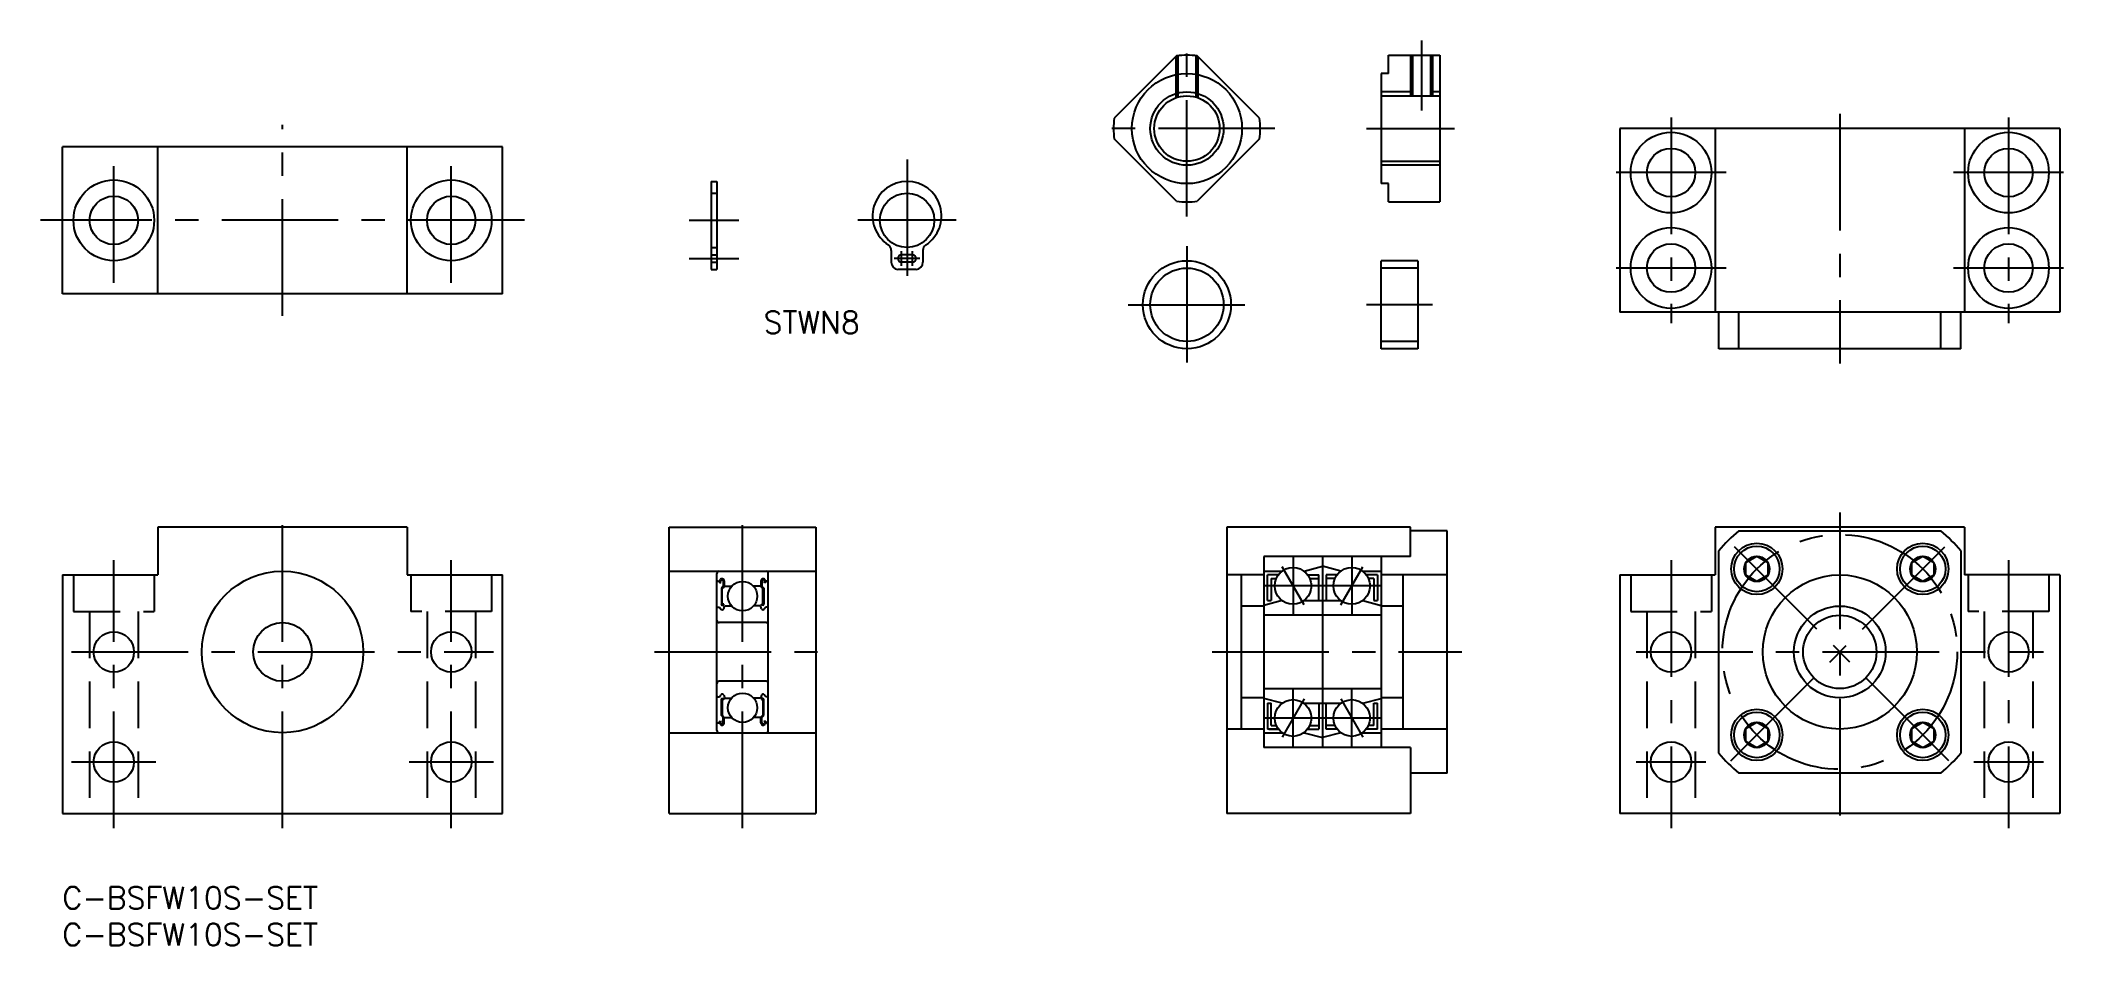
# Model space of a CAD drawing. Extents: x -3 to 273, y -8 to 115.
import ezdxf

# ---------------------------------------------------------------- set-up
doc = ezdxf.new("R2010")
doc.units = 0
doc.header["$LTSCALE"] = 0.5
doc.linetypes.add('CENTER', pattern=[50.8, 31.75, -6.35, 6.35, -6.35])
doc.linetypes.add('DASHED', pattern=[19.05, 12.7, -6.35])
for name, color, linetype in [('MSM_CENTER', 1, 'CENTER'), ('MSM_CONTINUOUS', 7, 'CONTINUOUS'), ('MSM_DASHED', 4, 'DASHED'), ('MSM_NARROW', 5, 'CONTINUOUS'), ('MSM_PART_NUMBER', 7, 'CONTINUOUS')]:
    doc.layers.add(name, color=color, linetype=linetype)
doc.styles.get("Standard").update_dxf_attribs({"font": 'txt.shx', "height": 3, "bigfont": 'bigfont.shx'})

# ---------------------------------------------------------------- blocks, each defined once
blk = doc.blocks.new('*U2')
at = {"layer": 'MSM_PART_NUMBER'}
blk.add_text('C-BSFW10S-SET', height=3, dxfattribs=at).set_placement((0, -3))
blk = doc.blocks.new('*U3')
at = {"layer": 'MSM_PART_NUMBER'}
blk.add_text('C-BSFW10S-SET', height=3, dxfattribs=at).set_placement((0, -8))
blk = doc.blocks.new('*U5')
at = {"layer": 'MSM_PART_NUMBER'}
blk.add_text('STWN8', height=3, dxfattribs=at).set_placement((95.58, 75.41))

msp = doc.modelspace()

# ---------------------------------------------------------------- linework, layer by layer
at = {"layer": 'MSM_CENTER'}
for p, q in [((153.29, 91.31), (153.29, 115.31)), ((185.25, 115.31), (185.25, 105.77)), ((219.29, 104.81), (219.29, 76.81)), ((242.29, 105.31), (242.29, 71.31)), ((265.29, 104.81), (265.29, 76.81)), ((30, 77.81), (30, 103.81)), ((165.29, 103.31), (141.29, 103.31)), ((177.75, 103.31), (189.75, 103.31)), ((7, 82.31), (7, 99.31)), ((53, 82.31), (53, 99.31)), ((115.14, 99.11), (115.14, 81.11)), ((226.79, 97.31), (211.79, 97.31)), ((272.79, 97.31), (257.79, 97.31)), ((63, 90.81), (-3, 90.81)), ((85.42, 90.81), (92.22, 90.81)), ((121.84, 90.81), (108.44, 90.81)), ((85.42, 85.61), (92.22, 85.61)), ((116.89, 85.61), (113.39, 85.61)), ((114.39, 84.61), (114.39, 86.61)), ((115.89, 84.61), (115.89, 86.61)), ((153.29, 87.31), (153.29, 71.31)), ((226.79, 84.31), (211.79, 84.31)), ((272.79, 84.31), (257.79, 84.31)), ((145.29, 79.31), (161.29, 79.31)), ((186.75, 79.31), (177.75, 79.31)), ((30, 8), (30, 51)), ((92.72, 8), (92.72, 51)), ((242.29, 51), (242.29, 8)), ((7, 8), (7, 44.5)), ((53, 8), (53, 44.5)), ((167.75, 45), (167.75, 37)), ((175.75, 45), (175.75, 37)), ((219.29, 44.5), (219.29, 8)), ((257.14, 17.15), (227.44, 46.85)), ((227.44, 17.15), (257.14, 46.85)), ((265.29, 44.5), (265.29, 8)), ((169.25, 38.4), (166.25, 43.6)), ((174.25, 38.4), (177.25, 43.6)), ((179.75, 41), (163.75, 41)), ((1.25, 32), (58.75, 32)), ((80.72, 32), (104.72, 32)), ((156.75, 32), (190.75, 32)), ((214.54, 32), (270.04, 32)), ((169.25, 25.6), (166.25, 20.4)), ((167.75, 19), (167.75, 27)), ((174.25, 25.6), (177.25, 20.4)), ((175.75, 19), (175.75, 27)), ((179.75, 23), (163.75, 23)), ((12.75, 17), (1.25, 17)), ((58.75, 17), (47.25, 17)), ((224.04, 17), (214.54, 17)), ((270.04, 17), (260.54, 17))]:
    msp.add_line(p, q, dxfattribs=at)
msp.add_circle((242.29, 32), 16, dxfattribs=at)
at = {"layer": 'MSM_CONTINUOUS'}
for p, q in [((151.87, 113.21), (143.39, 104.73)), ((163.19, 104.73), (154.7, 113.21)), ((180.75, 113.31), (187.75, 113.31)), ((180.75, 110.81), (180.75, 113.31)), ((184.02, 113.31), (184.02, 107.77)), ((186.48, 113.31), (186.48, 107.77)), ((187.75, 113.31), (187.75, 93.31)), ((179.75, 110.81), (179.75, 95.81)), ((180.75, 110.81), (179.75, 110.81)), ((179.75, 107.77), (187.75, 107.77)), ((212.29, 103.31), (212.29, 78.31)), ((272.29, 103.31), (212.29, 103.31)), ((225.29, 103.31), (225.29, 78.31)), ((259.29, 103.31), (259.29, 78.31)), ((272.29, 103.31), (272.29, 78.31)), ((0, 80.81), (0, 100.81)), ((60, 100.81), (0, 100.81)), ((13, 80.81), (13, 100.81)), ((47, 80.81), (47, 100.81)), ((60, 80.81), (60, 100.81)), ((151.87, 93.41), (143.39, 101.9)), ((163.19, 101.9), (154.7, 93.41)), ((179.75, 98.86), (187.75, 98.86)), ((88.42, 96.11), (88.42, 84.11)), ((88.42, 96.11), (89.22, 96.11)), ((89.22, 96.11), (89.22, 84.11)), ((180.75, 95.81), (179.75, 95.81)), ((180.75, 93.31), (180.75, 95.81)), ((180.75, 93.31), (187.75, 93.31)), ((112.99, 86.71), (112.99, 85.11)), ((115.89, 86.11), (114.39, 86.11)), ((115.14, 87.11), (115.14, 86.11)), ((117.29, 86.71), (117.29, 85.11)), ((88.42, 84.11), (89.22, 84.11)), ((116.39, 84.11), (113.89, 84.11)), ((115.89, 85.11), (114.39, 85.11)), ((115.14, 85.11), (115.14, 84.11)), ((179.75, 73.31), (179.75, 85.31)), ((184.75, 85.31), (179.75, 85.31)), ((184.75, 84.31), (179.75, 84.31)), ((184.75, 85.31), (184.75, 73.31)), ((60, 80.81), (0, 80.81)), ((272.29, 78.31), (212.29, 78.31)), ((225.79, 73.31), (225.79, 78.31)), ((228.51, 73.31), (228.51, 78.31)), ((256.07, 73.31), (256.07, 78.31)), ((258.79, 73.31), (258.79, 78.31)), ((184.75, 74.31), (179.75, 74.31)), ((184.75, 73.31), (179.75, 73.31)), ((258.79, 73.31), (225.79, 73.31)), ((47, 49), (13, 49)), ((13, 49), (13, 42.5)), ((47, 49), (47, 42.5)), ((82.72, 10), (82.72, 49)), ((82.72, 49), (102.72, 49)), ((102.72, 49), (102.72, 10)), ((158.75, 49), (158.75, 10)), ((183.75, 49), (158.75, 49)), ((183.75, 45), (183.75, 49)), ((188.75, 48.5), (183.75, 48.5)), ((188.75, 15.5), (188.75, 48.5)), ((259.29, 49), (225.29, 49)), ((225.29, 49), (225.29, 42.5)), ((228.51, 48.5), (256.07, 48.5)), ((259.29, 49), (259.29, 42.5)), ((183.75, 45), (163.75, 45)), ((163.75, 45), (163.75, 19)), ((171.75, 45), (171.75, 19)), ((179.75, 45), (179.75, 19)), ((225.79, 18.22), (225.79, 45.78)), ((229.48, 44.18), (230.98, 45.05)), ((229.48, 42.45), (229.48, 44.18)), ((230.98, 45.05), (232.48, 44.18)), ((232.48, 44.18), (232.48, 42.45)), ((252.1, 44.18), (253.6, 45.05)), ((252.1, 42.45), (252.1, 44.18)), ((253.6, 45.05), (255.1, 44.18)), ((255.1, 44.18), (255.1, 42.45)), ((258.79, 45.78), (258.79, 18.22)), ((0, 42.5), (13, 42.5)), ((0, 42.5), (0, 10)), ((47, 42.5), (60, 42.5)), ((60, 10), (60, 42.5)), ((82.72, 43), (102.72, 43)), ((89.22, 21.3), (89.22, 42.7)), ((89.22, 41.75), (89.32, 41.65)), ((89.32, 41.65), (89.55, 41.65)), ((89.55, 41.65), (89.66, 41.84)), ((89.6, 41.47), (89.72, 41.4)), ((89.67, 41.58), (89.78, 41.77)), ((89.78, 41.52), (89.67, 41.58)), ((89.72, 41.4), (89.78, 41.52)), ((90.09, 41.68), (90.09, 40.95)), ((90.22, 41.68), (90.22, 40.89)), ((95.22, 41.68), (95.22, 40.89)), ((95.35, 41.68), (95.35, 40.95)), ((95.77, 41.58), (95.66, 41.77)), ((95.66, 41.52), (95.77, 41.58)), ((95.72, 41.4), (95.66, 41.52)), ((95.84, 41.47), (95.72, 41.4)), ((95.89, 41.65), (95.78, 41.84)), ((96.12, 41.65), (95.89, 41.65)), ((96.22, 41.75), (96.12, 41.65)), ((96.22, 21.3), (96.22, 42.7)), ((163.75, 42.5), (158.75, 42.5)), ((160.75, 21.5), (160.75, 42.5)), ((163.75, 43), (166.25, 43)), ((165.75, 42.5), (164.25, 42.5)), ((164.25, 39), (164.25, 42.5)), ((164.75, 42), (164.75, 39)), ((164.75, 42), (165.46, 42)), ((169.25, 43), (171.75, 43.67)), ((169.75, 42.5), (171.25, 42.5)), ((170.04, 42), (171.25, 42)), ((171.25, 39), (171.25, 42.5)), ((174.25, 43), (171.75, 43.67)), ((172.25, 42.5), (172.25, 39)), ((173.75, 42.5), (172.25, 42.5)), ((173.46, 42), (172.25, 42)), ((177.25, 43), (179.75, 43)), ((179.25, 42.5), (177.75, 42.5)), ((178.75, 42), (178.04, 42)), ((178.75, 42), (178.75, 39)), ((179.25, 42.5), (179.25, 39)), ((188.75, 42.5), (179.75, 42.5)), ((182.75, 21.5), (182.75, 42.5)), ((212.29, 42.5), (212.29, 10)), ((212.29, 42.5), (225.29, 42.5)), ((230.98, 41.58), (229.48, 42.45)), ((232.48, 42.45), (230.98, 41.58)), ((253.6, 41.58), (252.1, 42.45)), ((255.1, 42.45), (253.6, 41.58)), ((272.29, 42.5), (259.29, 42.5)), ((272.29, 42.5), (272.29, 10)), ((90.09, 40.95), (89.82, 40.68)), ((89.82, 40.68), (89.82, 38.5)), ((90.22, 40.89), (89.95, 40.63)), ((89.95, 38.5), (89.95, 40.63)), ((90.22, 41.05), (90.32, 40.95)), ((90.32, 40.95), (91.24, 40.95)), ((95.12, 40.95), (94.2, 40.95)), ((95.22, 41.05), (95.12, 40.95)), ((95.22, 40.89), (95.49, 40.63)), ((95.35, 40.95), (95.62, 40.68)), ((95.49, 38.5), (95.49, 40.63)), ((95.62, 40.68), (95.62, 38.5)), ((166.25, 39), (163.75, 38.33)), ((164.25, 39), (164.75, 39)), ((169.25, 39), (174.25, 39)), ((177.25, 39), (179.75, 38.33)), ((178.75, 39), (179.25, 39)), ((89.22, 38), (89.32, 38.1)), ((89.32, 38.1), (89.55, 38.1)), ((95.92, 36), (89.52, 36)), ((89.55, 38.1), (89.77, 37.84)), ((90.15, 38.5), (89.95, 38.5)), ((89.95, 38.36), (90.15, 38.36)), ((90.14, 37.89), (90.26, 38.21)), ((90.15, 38.36), (90.15, 38.5)), ((90.26, 38.21), (90.36, 38.3)), ((90.36, 38.3), (91.2, 38.3)), ((95.08, 38.3), (94.24, 38.3)), ((95.18, 38.21), (95.08, 38.3)), ((95.3, 37.89), (95.18, 38.21)), ((95.29, 38.36), (95.29, 38.5)), ((95.29, 38.5), (95.49, 38.5)), ((95.49, 38.36), (95.29, 38.36)), ((95.89, 38.1), (95.67, 37.84)), ((96.12, 38.1), (95.89, 38.1)), ((96.22, 38), (96.12, 38.1)), ((163.75, 38.25), (160.75, 38.25)), ((179.75, 37), (163.75, 37)), ((182.75, 38.25), (179.75, 38.25)), ((95.92, 28), (89.52, 28)), ((89.22, 26), (89.32, 25.9)), ((89.32, 25.9), (89.55, 25.9)), ((89.55, 25.9), (89.77, 26.16)), ((89.82, 23.32), (89.82, 25.5)), ((89.95, 25.64), (90.15, 25.64)), ((89.95, 25.5), (89.95, 23.37)), ((90.15, 25.5), (89.95, 25.5)), ((90.14, 26.11), (90.26, 25.79)), ((90.15, 25.64), (90.15, 25.5)), ((90.26, 25.79), (90.36, 25.7)), ((90.36, 25.7), (91.2, 25.7)), ((95.08, 25.7), (94.24, 25.7)), ((95.18, 25.79), (95.08, 25.7)), ((95.3, 26.11), (95.18, 25.79)), ((95.29, 25.64), (95.29, 25.5)), ((95.49, 25.64), (95.29, 25.64)), ((95.29, 25.5), (95.49, 25.5)), ((95.49, 25.5), (95.49, 23.37)), ((95.62, 23.32), (95.62, 25.5)), ((95.89, 25.9), (95.67, 26.16)), ((96.12, 25.9), (95.89, 25.9)), ((96.22, 26), (96.12, 25.9)), ((163.75, 25.75), (160.75, 25.75)), ((163.75, 27), (179.75, 27)), ((166.25, 25), (163.75, 25.67)), ((164.25, 25), (164.75, 25)), ((164.25, 25), (164.25, 21.5)), ((164.75, 22), (164.75, 25)), ((169.25, 25), (174.25, 25)), ((171.25, 25), (171.25, 21.5)), ((172.25, 21.5), (172.25, 25)), ((177.25, 25), (179.75, 25.67)), ((178.75, 22), (178.75, 25)), ((178.75, 25), (179.25, 25)), ((179.25, 21.5), (179.25, 25)), ((182.75, 25.75), (179.75, 25.75)), ((89.22, 22.25), (89.32, 22.35)), ((89.32, 22.35), (89.55, 22.35)), ((89.55, 22.35), (89.66, 22.16)), ((89.6, 22.53), (89.72, 22.6)), ((89.78, 22.48), (89.67, 22.42)), ((89.67, 22.42), (89.78, 22.23)), ((89.72, 22.6), (89.78, 22.48)), ((90.09, 23.05), (89.82, 23.32)), ((90.22, 23.11), (89.95, 23.37)), ((90.09, 22.32), (90.09, 23.05)), ((90.22, 22.32), (90.22, 23.11)), ((90.22, 22.95), (90.32, 23.05)), ((90.32, 23.05), (91.24, 23.05)), ((95.12, 23.05), (94.2, 23.05)), ((95.22, 22.95), (95.12, 23.05)), ((95.22, 23.11), (95.49, 23.37)), ((95.22, 22.32), (95.22, 23.11)), ((95.35, 23.05), (95.62, 23.32)), ((95.35, 22.32), (95.35, 23.05)), ((95.72, 22.6), (95.66, 22.48)), ((95.66, 22.48), (95.77, 22.42)), ((95.77, 22.42), (95.66, 22.23)), ((95.84, 22.53), (95.72, 22.6)), ((95.89, 22.35), (95.78, 22.16)), ((96.12, 22.35), (95.89, 22.35)), ((96.22, 22.25), (96.12, 22.35)), ((229.48, 21.55), (230.98, 22.42)), ((230.98, 22.42), (232.48, 21.55)), ((252.1, 21.55), (253.6, 22.42)), ((253.6, 22.42), (255.1, 21.55)), ((82.72, 21), (102.72, 21)), ((163.75, 21.5), (158.75, 21.5)), ((163.75, 21), (166.25, 21)), ((165.75, 21.5), (164.25, 21.5)), ((164.45, 21.5), (165.75, 21.5)), ((164.75, 22), (165.46, 22)), ((169.25, 21), (171.75, 20.33)), ((169.75, 21.5), (171.25, 21.5)), ((170.04, 22), (171.25, 22)), ((174.25, 21), (171.75, 20.33)), ((173.46, 22), (172.25, 22)), ((173.75, 21.5), (172.25, 21.5)), ((177.25, 21), (179.75, 21)), ((179.25, 21.5), (177.75, 21.5)), ((178.75, 22), (178.04, 22)), ((188.75, 21.5), (179.75, 21.5)), ((229.48, 19.82), (229.48, 21.55)), ((230.98, 18.95), (229.48, 19.82)), ((232.48, 19.82), (230.98, 18.95)), ((232.48, 21.55), (232.48, 19.82)), ((252.1, 19.82), (252.1, 21.55)), ((253.6, 18.95), (252.1, 19.82)), ((255.1, 19.82), (253.6, 18.95)), ((255.1, 21.55), (255.1, 19.82)), ((183.75, 19), (163.75, 19)), ((183.75, 19), (183.75, 10)), ((188.75, 15.5), (183.75, 15.5)), ((256.07, 15.5), (228.51, 15.5)), ((0, 10), (60, 10)), ((82.72, 10), (102.72, 10)), ((183.75, 10), (158.75, 10)), ((272.29, 10), (212.29, 10))]:
    msp.add_line(p, q, dxfattribs=at)
for centre, radius in [((153.29, 103.31), 7.5), ((153.29, 103.31), 4.46), ((219.29, 97.31), 5.5), ((265.29, 97.31), 5.5), ((219.29, 97.31), 3.3), ((265.29, 97.31), 3.3), ((7, 90.81), 5.5), ((7, 90.81), 3.3), ((53, 90.81), 5.5), ((53, 90.81), 3.3), ((115.14, 90.81), 3.7), ((219.29, 84.31), 5.5), ((265.29, 84.31), 5.5), ((219.29, 84.31), 3.3), ((265.29, 84.31), 3.3), ((153.29, 79.31), 6), ((153.29, 79.31), 5), ((230.98, 43.31), 3.5), ((230.98, 43.31), 3.1), ((230.98, 43.31), 1.73), ((253.6, 43.31), 3.5), ((253.6, 43.31), 3.1), ((253.6, 43.31), 1.73), ((30, 32), 11), ((92.72, 39.6), 2), ((167.75, 41), 2.5), ((175.75, 41), 2.5), ((242.29, 32), 10.5), ((30, 32), 4), ((242.29, 32), 6.25), ((242.29, 32), 5), ((7, 32), 2.75), ((53, 32), 2.75), ((219.29, 32), 2.75), ((265.29, 32), 2.75), ((92.72, 24.4), 2), ((167.75, 23), 2.5), ((175.75, 23), 2.5), ((230.98, 20.69), 3.5), ((230.98, 20.69), 3.1), ((230.98, 20.69), 1.73), ((253.6, 20.69), 3.5), ((253.6, 20.69), 3.1), ((253.6, 20.69), 1.73), ((7, 17), 2.75), ((53, 17), 2.75), ((219.29, 17), 2.75), ((265.29, 17), 2.75)]:
    msp.add_circle(centre, radius, dxfattribs=at)
for centre, radius, start, end in [((153.29, 103.31), 10, 81.8699, 98.1301), ((153.29, 103.31), 10, 171.8699, 188.1301), ((153.29, 103.31), 10, 351.8699, 8.1301), ((115.14, 91.41), 4.7, 302.6213, 237.3787), ((153.29, 103.31), 10, 261.8699, 278.1301), ((112.09, 86.71), 0.9, 360, 55.0939), ((114.39, 85.61), 0.5, 90, 270), ((115.89, 85.61), 0.5, 270, 90), ((118.19, 86.71), 0.9, 124.9061, 180), ((113.98, 85.1), 0.99, 179.1897, 264.7847), ((116.3, 85.1), 0.99, 275.2153, 0.8103), ((242.29, 32), 21.5, 129.8753, 140.1247), ((242.29, 32), 21.5, 39.8753, 50.1247), ((89.52, 42.7), 0.3, 90, 180), ((89.67, 41.58), 0.133, 149.9969, 240.0013), ((89.92, 41.68), 0.299, 0, 149.6308), ((89.92, 41.68), 0.166, 0, 149.5456), ((95.52, 41.68), 0.299, 30.3692, 180), ((95.52, 41.68), 0.166, 30.4544, 180), ((95.77, 41.58), 0.133, 299.9987, 30.0031), ((95.92, 42.7), 0.3, 0, 90), ((89.52, 36.3), 0.3, 180, 270), ((89.94, 37.98), 0.224, 220.001, 336.7396), ((89.95, 38.5), 0.133, 180.7017, 269.0077), ((95.5, 37.98), 0.224, 203.2604, 319.999), ((95.49, 38.5), 0.133, 270.9923, 359.2983), ((95.92, 36.3), 0.3, 270, 0), ((89.52, 27.7), 0.3, 90, 180), ((95.92, 27.7), 0.3, 0, 90), ((89.94, 26.02), 0.224, 23.2604, 139.999), ((89.95, 25.5), 0.133, 90.9923, 179.2983), ((95.5, 26.02), 0.224, 40.001, 156.7396), ((95.49, 25.5), 0.133, 0.7017, 89.0077), ((89.67, 22.42), 0.133, 119.9987, 210.0031), ((89.92, 22.32), 0.299, 210.3692, 0), ((89.92, 22.32), 0.166, 210.4544, 0), ((95.52, 22.32), 0.299, 180, 329.6308), ((95.52, 22.32), 0.166, 180, 329.5456), ((95.77, 22.42), 0.133, 329.9969, 60.0013), ((89.52, 21.3), 0.3, 180, 270), ((95.92, 21.3), 0.3, 270, 0), ((242.29, 32), 21.5, 219.8753, 230.1247), ((242.29, 32), 21.5, 309.8753, 320.1247)]:
    msp.add_arc(centre, radius, start, end, dxfattribs=at)
at = {"layer": 'MSM_DASHED'}
for p, q in [((151.79, 113.13), (151.79, 107.51)), ((152.06, 113.24), (152.06, 107.6)), ((154.52, 113.24), (154.52, 107.6)), ((154.79, 113.13), (154.79, 107.51)), ((88.42, 94.51), (89.22, 94.51)), ((88.42, 87.11), (89.22, 87.11)), ((88.42, 86.11), (89.22, 86.11)), ((88.42, 85.11), (89.22, 85.11)), ((1.5, 42.5), (1.5, 37.5)), ((12.5, 42.5), (12.5, 37.5)), ((47.5, 42.5), (47.5, 37.5)), ((58.5, 42.5), (58.5, 37.5)), ((213.79, 42.5), (213.79, 37.5)), ((224.79, 42.5), (224.79, 37.5)), ((259.79, 42.5), (259.79, 37.5)), ((270.79, 42.5), (270.79, 37.5)), ((1.5, 37.5), (12.5, 37.5)), ((3.7, 37.5), (3.7, 10)), ((10.3, 37.5), (10.3, 10)), ((58.5, 37.5), (47.5, 37.5)), ((49.7, 37.5), (49.7, 10)), ((56.3, 37.5), (56.3, 10)), ((213.79, 37.5), (224.79, 37.5)), ((215.99, 37.5), (215.99, 10)), ((222.59, 37.5), (222.59, 10)), ((270.79, 37.5), (259.79, 37.5)), ((261.99, 37.5), (261.99, 10)), ((268.59, 37.5), (268.59, 10))]:
    msp.add_line(p, q, dxfattribs=at)
at = {"layer": 'MSM_NARROW'}
for p, q in [((183.75, 113.31), (183.75, 107.77)), ((186.75, 113.31), (186.75, 107.77)), ((183.75, 108.31), (179.75, 108.31)), ((187.75, 108.31), (186.75, 108.31)), ((187.75, 98.31), (179.75, 98.31))]:
    msp.add_line(p, q, dxfattribs=at)
msp.add_circle((153.29, 103.31), 5, dxfattribs=at)

# ---------------------------------------------------------------- block references
at = {"layer": 'MSM_CONTINUOUS'}
for name in ['*U5', '*U2', '*U3']:
    msp.add_blockref(name, (0, 0), dxfattribs=at)

doc.saveas('drawing.dxf')
